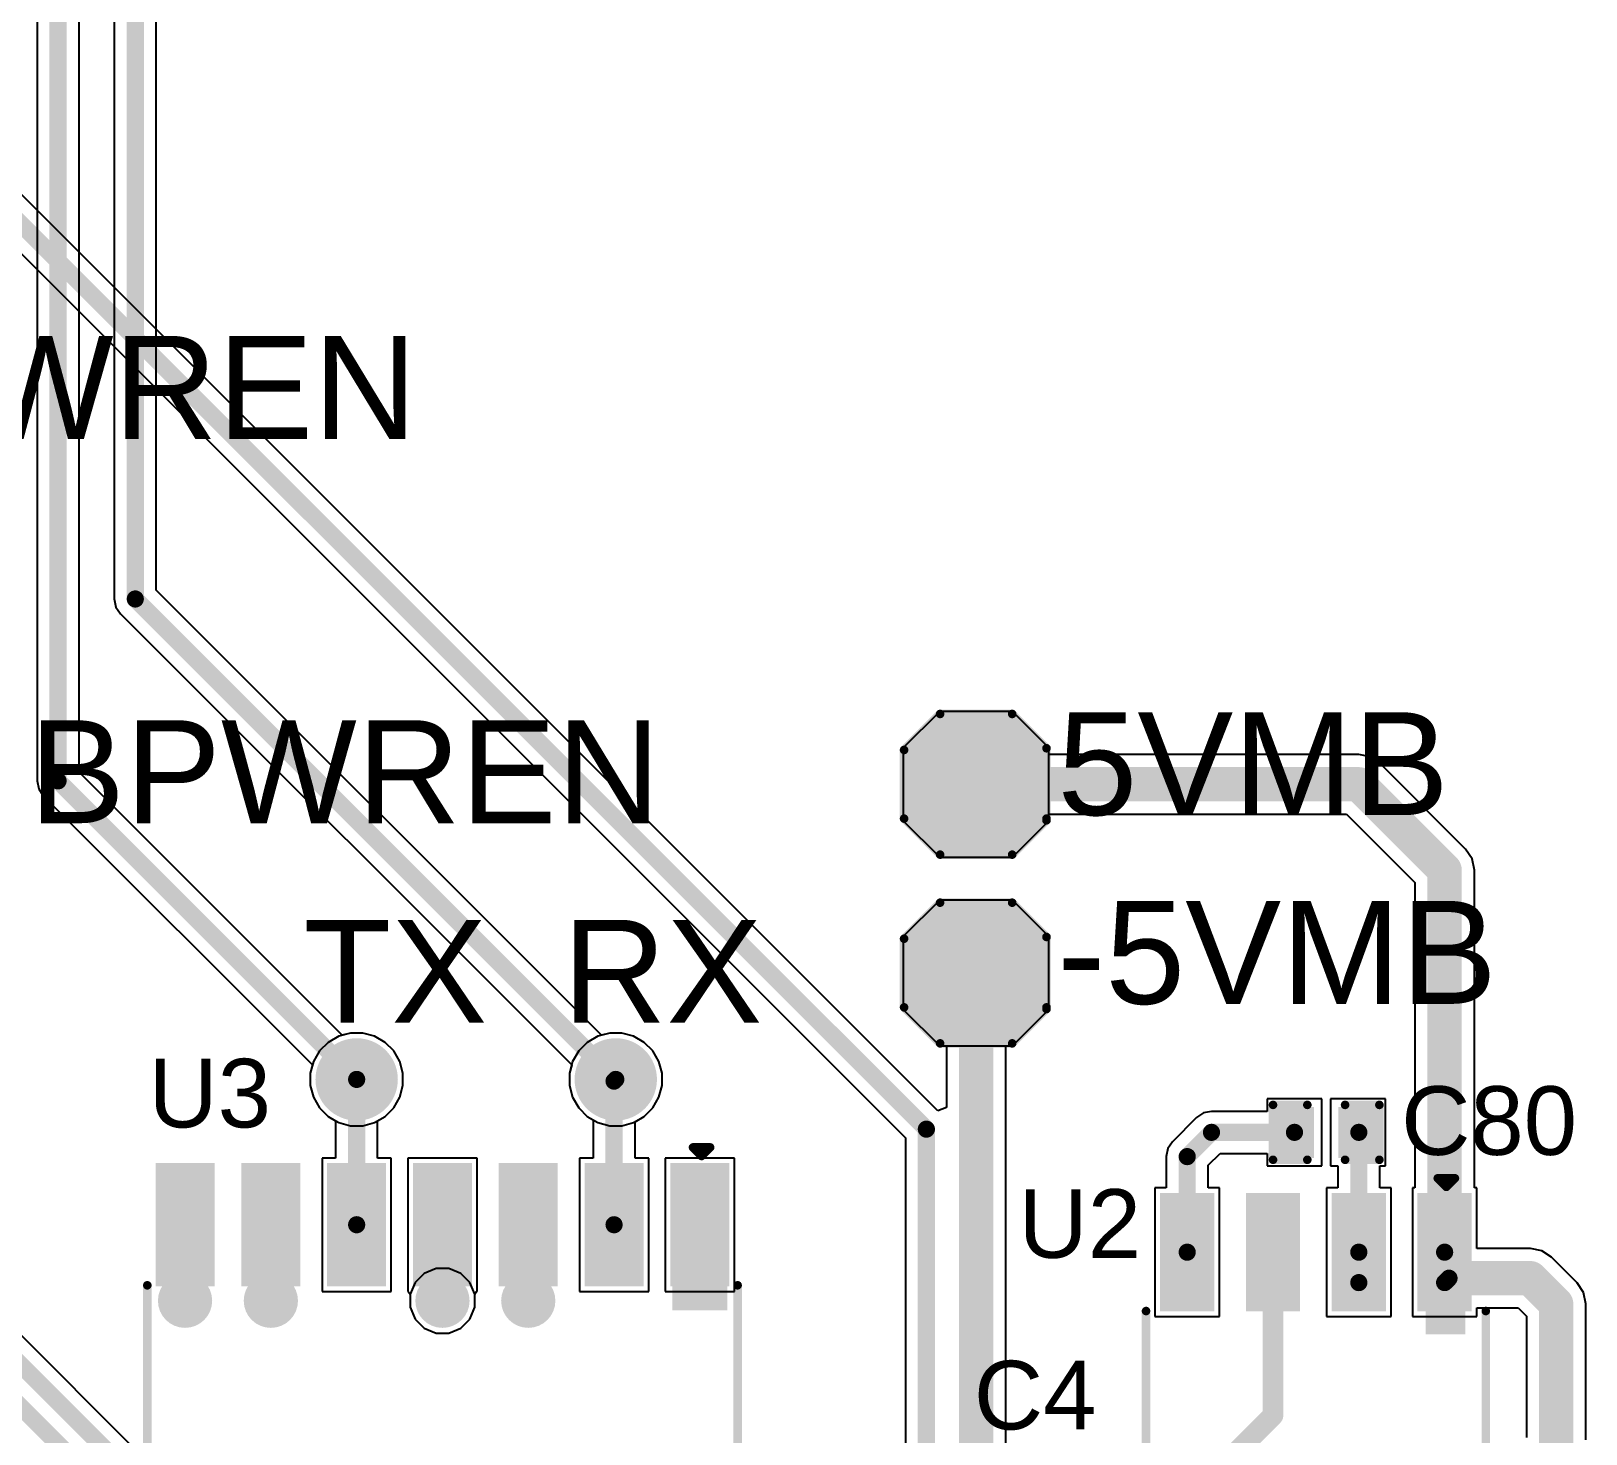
# Model space of a CAD drawing. Header units: millimetres. Extents: x -0.13 to 3.86, y -0.01 to 4.3.
# Drawn here: x 1.789 to 2.695, y 0.781 to 1.599 of the extents above; entities that cross this region are included whole.
import ezdxf

# ---------------------------------------------------------------- set-up
doc = ezdxf.new("R2010")
doc.units = ezdxf.units.MM
doc.header["$MEASUREMENT"] = 0
for name, color, linetype in [('BottomLayer', 5, 'Continuous'), ('BottomSolder', 6, 'Continuous'), ('MultiLayer', 9, 'Continuous'), ('PadHoleLayer', 156, 'Continuous'), ('TopLayer', 1, 'Continuous'), ('TopOverlay', 2, 'Continuous'), ('TopPaste', 8, 'Continuous'), ('TopSolder', 216, 'Continuous'), ('ViaHoleLayer', 16, 'Continuous')]:
    doc.layers.add(name, color=color, linetype=linetype)
doc.styles.add('Arial', font='arial.ttf', dxfattribs={"height": 0.2})

# ---------------------------------------------------------------- blocks, each defined once
blk = doc.blocks.new('T____P______TH_1_8___H_________0_92___78')
at = {"layer": 'BottomLayer'}
h = blk.add_hatch(color=5, dxfattribs=at)
edge = h.paths.add_edge_path()
edge.add_arc((9e-07, 0), 0.02, 0, 360)
at = {"layer": 'BottomSolder'}
h = blk.add_hatch(color=6, dxfattribs=at)
edge = h.paths.add_edge_path()
edge.add_arc((9e-07, 0), 0.024, 0, 360)
at = {"layer": 'MultiLayer'}
h = blk.add_hatch(color=9, dxfattribs=at)
edge = h.paths.add_edge_path()
edge.add_arc((9e-07, 0), 0.02, 0, 360)
at = {"layer": 'PadHoleLayer'}
h = blk.add_hatch(color=156, dxfattribs=at)
edge = h.paths.add_edge_path()
edge.add_arc((9e-07, 0), 0.01, 0, 360)
at = {"layer": 'TopLayer'}
h = blk.add_hatch(color=1, dxfattribs=at)
edge = h.paths.add_edge_path()
edge.add_arc((9e-07, 0), 0.02, 0, 360)
at = {"layer": 'TopSolder'}
h = blk.add_hatch(color=216, dxfattribs=at)
edge = h.paths.add_edge_path()
edge.add_arc((9e-07, 0), 0.024, 0, 360)
blk = doc.blocks.new('T____P______TH_1_8___H_________0_92___79')
at = {"layer": 'BottomLayer'}
h = blk.add_hatch(color=5, dxfattribs=at)
edge = h.paths.add_edge_path()
edge.add_arc((9e-07, 0), 0.02, 0, 360)
at = {"layer": 'BottomSolder'}
h = blk.add_hatch(color=6, dxfattribs=at)
edge = h.paths.add_edge_path()
edge.add_arc((9e-07, 0), 0.024, 0, 360)
at = {"layer": 'MultiLayer'}
h = blk.add_hatch(color=9, dxfattribs=at)
edge = h.paths.add_edge_path()
edge.add_arc((9e-07, 0), 0.02, 0, 360)
at = {"layer": 'PadHoleLayer'}
h = blk.add_hatch(color=156, dxfattribs=at)
edge = h.paths.add_edge_path()
edge.add_arc((9e-07, 0), 0.01, 0, 360)
at = {"layer": 'TopLayer'}
h = blk.add_hatch(color=1, dxfattribs=at)
edge = h.paths.add_edge_path()
edge.add_arc((9e-07, 0), 0.02, 0, 360)
at = {"layer": 'TopSolder'}
h = blk.add_hatch(color=216, dxfattribs=at)
edge = h.paths.add_edge_path()
edge.add_arc((9e-07, 0), 0.024, 0, 360)
blk = doc.blocks.new('T____P______TH_1_8___H_________0_92___113')
at = {"layer": 'BottomLayer'}
blk.add_hatch(color=5, dxfattribs=at).paths.add_polyline_path([(0.017716525, 0.03543215), (-0.017716525, 0.03543215), (-0.03543305, 0.017715625), (-0.03543305, -0.017717425), (-0.017716525, -0.03543395), (0.017716525, -0.03543395), (0.03543305, -0.017717425), (0.03543305, 0.017715625)])
at = {"layer": 'BottomSolder'}
blk.add_hatch(color=6, dxfattribs=at).paths.add_polyline_path([(0.019716525, 0.03943215), (-0.019716525, 0.03943215), (-0.03943305, 0.019715625), (-0.03943305, -0.019717425), (-0.019716525, -0.03943395), (0.019716525, -0.03943395), (0.03943305, -0.019717425), (0.03943305, 0.019715625)])
at = {"layer": 'MultiLayer'}
blk.add_hatch(color=9, dxfattribs=at).paths.add_polyline_path([(0.017716525, 0.03543215), (-0.017716525, 0.03543215), (-0.03543305, 0.017715625), (-0.03543305, -0.017717425), (-0.017716525, -0.03543395), (0.017716525, -0.03543395), (0.03543305, -0.017717425), (0.03543305, 0.017715625)])
at = {"layer": 'PadHoleLayer'}
h = blk.add_hatch(color=156, dxfattribs=at)
edge = h.paths.add_edge_path()
edge.add_arc((0, -9e-07), 0.0181102, 0, 360)
at = {"layer": 'TopLayer'}
blk.add_hatch(color=1, dxfattribs=at).paths.add_polyline_path([(0.017716525, 0.03543215), (-0.017716525, 0.03543215), (-0.03543305, 0.017715625), (-0.03543305, -0.017717425), (-0.017716525, -0.03543395), (0.017716525, -0.03543395), (0.03543305, -0.017717425), (0.03543305, 0.017715625)])
at = {"layer": 'TopSolder'}
blk.add_hatch(color=216, dxfattribs=at).paths.add_polyline_path([(0.019716525, 0.03943215), (-0.019716525, 0.03943215), (-0.03943305, 0.019715625), (-0.03943305, -0.019717425), (-0.019716525, -0.03943395), (0.019716525, -0.03943395), (0.03943305, -0.019717425), (0.03943305, 0.019715625)])
at = {"layer": 'TopOverlay', "const_width": 0.005}
for points in [[(-0.02, 0.0419991), (-0.041, 0.0209991)], [(-0.02, 0.0419991), (0.02, 0.0419991)], [(0.02, 0.0419991), (0.041, 0.0209991)], [(-0.041, 0.0209991), (-0.041, -0.0210009)], [(0.041, 0.0209991), (0.041, -0.0210009)], [(-0.041, -0.0210009), (-0.021, -0.0410009)], [(0.041, -0.0210009), (0.021, -0.0410009)], [(-0.02, -0.0410009), (0.021, -0.0410009)]]:
    blk.add_lwpolyline(points, dxfattribs=at)
at = {"layer": 'TopOverlay', "const_width": 0.0025}
for points in [[(-0.02125, 0.0419991, 1), (-0.01875, 0.0419991, 1)], [(-0.02125, 0.0419991, 1), (-0.01875, 0.0419991, 1)], [(0.01875, 0.0419991, 1), (0.02125, 0.0419991, 1)], [(0.01875, 0.0419991, 1), (0.02125, 0.0419991, 1)], [(-0.04225, 0.0209991, 1), (-0.03975, 0.0209991, 1)], [(-0.04225, 0.0209991, 1), (-0.03975, 0.0209991, 1)], [(0.03975, 0.0209991, 1), (0.04225, 0.0209991, 1)], [(0.03975, 0.0209991, 1), (0.04225, 0.0209991, 1)], [(-0.04225, -0.0210009, 1), (-0.03975, -0.0210009, 1)], [(-0.04225, -0.0210009, 1), (-0.03975, -0.0210009, 1)], [(0.03975, -0.0210009, 1), (0.04225, -0.0210009, 1)], [(0.03975, -0.0210009, 1), (0.04225, -0.0210009, 1)], [(-0.02225, -0.0410009, 1), (-0.01975, -0.0410009, 1)], [(-0.02125, -0.0410009, 1), (-0.01875, -0.0410009, 1)], [(0.01975, -0.0410009, 1), (0.02225, -0.0410009, 1)], [(0.01975, -0.0410009, 1), (0.02225, -0.0410009, 1)]]:
    blk.add_lwpolyline(points, format="xyb", close=True, dxfattribs=at)
blk = doc.blocks.new('SOIC_14_119')
at = {"layer": 'TopLayer'}
for points in [[(-0.13818975, 0.1368119), (-0.13818975, 0.1631899), (-0.07441025, 0.1631899), (-0.07441025, 0.1368119)], [(0.07441025, 0.1368119), (0.07441025, 0.1631899), (0.13818975, 0.1631899), (0.13818975, 0.1368119)], [(-0.13818975, 0.0868119), (-0.13818975, 0.1131899), (-0.07441025, 0.1131899), (-0.07441025, 0.0868119)], [(0.07441025, 0.0868119), (0.07441025, 0.1131899), (0.13818975, 0.1131899), (0.13818975, 0.0868119)], [(-0.13818975, 0.0368119), (-0.13818975, 0.0631899), (-0.07441025, 0.0631899), (-0.07441025, 0.0368119)], [(0.07441025, 0.0368119), (0.07441025, 0.0631899), (0.13818975, 0.0631899), (0.13818975, 0.0368119)], [(-0.13818975, -0.0131881), (-0.13818975, 0.0131899), (-0.07441025, 0.0131899), (-0.07441025, -0.0131881)], [(0.07441025, -0.0131881), (0.07441025, 0.0131899), (0.13818975, 0.0131899), (0.13818975, -0.0131881)], [(-0.13818975, -0.0631881), (-0.13818975, -0.0368101), (-0.07441025, -0.0368101), (-0.07441025, -0.0631881)], [(0.07441025, -0.0631881), (0.07441025, -0.0368101), (0.13818975, -0.0368101), (0.13818975, -0.0631881)], [(-0.13818975, -0.1131881), (-0.13818975, -0.0868101), (-0.07441025, -0.0868101), (-0.07441025, -0.1131881)], [(0.07441025, -0.1131881), (0.07441025, -0.0868101), (0.13818975, -0.0868101), (0.13818975, -0.1131881)], [(-0.13818975, -0.1631881), (-0.13818975, -0.1368101), (-0.07441025, -0.1368101), (-0.07441025, -0.1631881)], [(0.07441025, -0.1631881), (0.07441025, -0.1368101), (0.13818975, -0.1368101), (0.13818975, -0.1631881)]]:
    blk.add_hatch(color=1, dxfattribs=at).paths.add_polyline_path(points)
at = {"layer": 'TopOverlay'}
blk.add_hatch(color=2, dxfattribs=at).paths.add_polyline_path([(-0.0703658, 0.1340009), (-0.0563658, 0.1340009), (-0.0563658, 0.1660009), (-0.0703658, 0.1660009)])
at = {"layer": 'TopPaste'}
for points in [[(-0.13818975, 0.1368119), (-0.13818975, 0.1631899), (-0.07441025, 0.1631899), (-0.07441025, 0.1368119)], [(0.07441025, 0.1368119), (0.07441025, 0.1631899), (0.13818975, 0.1631899), (0.13818975, 0.1368119)], [(-0.13818975, 0.0868119), (-0.13818975, 0.1131899), (-0.07441025, 0.1131899), (-0.07441025, 0.0868119)], [(0.07441025, 0.0868119), (0.07441025, 0.1131899), (0.13818975, 0.1131899), (0.13818975, 0.0868119)], [(-0.13818975, 0.0368119), (-0.13818975, 0.0631899), (-0.07441025, 0.0631899), (-0.07441025, 0.0368119)], [(0.07441025, 0.0368119), (0.07441025, 0.0631899), (0.13818975, 0.0631899), (0.13818975, 0.0368119)], [(-0.13818975, -0.0131881), (-0.13818975, 0.0131899), (-0.07441025, 0.0131899), (-0.07441025, -0.0131881)], [(0.07441025, -0.0131881), (0.07441025, 0.0131899), (0.13818975, 0.0131899), (0.13818975, -0.0131881)], [(-0.13818975, -0.0631881), (-0.13818975, -0.0368101), (-0.07441025, -0.0368101), (-0.07441025, -0.0631881)], [(0.07441025, -0.0631881), (0.07441025, -0.0368101), (0.13818975, -0.0368101), (0.13818975, -0.0631881)], [(-0.13818975, -0.1131881), (-0.13818975, -0.0868101), (-0.07441025, -0.0868101), (-0.07441025, -0.1131881)], [(0.07441025, -0.1131881), (0.07441025, -0.0868101), (0.13818975, -0.0868101), (0.13818975, -0.1131881)], [(-0.13818975, -0.1631881), (-0.13818975, -0.1368101), (-0.07441025, -0.1368101), (-0.07441025, -0.1631881)], [(0.07441025, -0.1631881), (0.07441025, -0.1368101), (0.13818975, -0.1368101), (0.13818975, -0.1631881)]]:
    blk.add_hatch(color=8, dxfattribs=at).paths.add_polyline_path(points)
at = {"layer": 'TopSolder'}
for points in [[(-0.14218975, 0.1328119), (-0.14218975, 0.1671899), (-0.07041025, 0.1671899), (-0.07041025, 0.1328119)], [(0.07041025, 0.1328119), (0.07041025, 0.1671899), (0.14218975, 0.1671899), (0.14218975, 0.1328119)], [(-0.14218975, 0.0828119), (-0.14218975, 0.1171899), (-0.07041025, 0.1171899), (-0.07041025, 0.0828119)], [(0.07041025, 0.0828119), (0.07041025, 0.1171899), (0.14218975, 0.1171899), (0.14218975, 0.0828119)], [(-0.14218975, 0.0328119), (-0.14218975, 0.0671899), (-0.07041025, 0.0671899), (-0.07041025, 0.0328119)], [(0.07041025, 0.0328119), (0.07041025, 0.0671899), (0.14218975, 0.0671899), (0.14218975, 0.0328119)], [(-0.14218975, -0.0171881), (-0.14218975, 0.0171899), (-0.07041025, 0.0171899), (-0.07041025, -0.0171881)], [(0.07041025, -0.0171881), (0.07041025, 0.0171899), (0.14218975, 0.0171899), (0.14218975, -0.0171881)], [(-0.14218975, -0.0671881), (-0.14218975, -0.0328101), (-0.07041025, -0.0328101), (-0.07041025, -0.0671881)], [(0.07041025, -0.0671881), (0.07041025, -0.0328101), (0.14218975, -0.0328101), (0.14218975, -0.0671881)], [(-0.14218975, -0.1171881), (-0.14218975, -0.0828101), (-0.07041025, -0.0828101), (-0.07041025, -0.1171881)], [(0.07041025, -0.1171881), (0.07041025, -0.0828101), (0.14218975, -0.0828101), (0.14218975, -0.1171881)], [(-0.14218975, -0.1671881), (-0.14218975, -0.1328101), (-0.07041025, -0.1328101), (-0.07041025, -0.1671881)], [(0.07041025, -0.1671881), (0.07041025, -0.1328101), (0.14218975, -0.1328101), (0.14218975, -0.1671881)]]:
    blk.add_hatch(color=216, dxfattribs=at).paths.add_polyline_path(points)
at = {"layer": 'TopOverlay', "const_width": 0.005}
for points in [[(0.074, 0.1720009), (-0.071, 0.1720009)], [(-0.15137, 0.1460009), (-0.15137, 0.1560009)], [(-0.14637, 0.1510009), (-0.15137, 0.1560009)], [(-0.15137, 0.1460009), (-0.14637, 0.1510009)], [(0.074, -0.1719991), (-0.071, -0.1719991)]]:
    blk.add_lwpolyline(points, dxfattribs=at)
at = {"layer": 'TopOverlay', "const_width": 0.0025}
for points in [[(-0.07225, 0.1720009, 1), (-0.06975, 0.1720009, 1)], [(0.07275, 0.1720009, 1), (0.07525, 0.1720009, 1)], [(-0.15262, 0.1560009, 1), (-0.15012, 0.1560009, 1)], [(-0.15262, 0.1560009, 1), (-0.15012, 0.1560009, 1)], [(-0.15262, 0.1460009, 1), (-0.15012, 0.1460009, 1)], [(-0.15262, 0.1460009, 1), (-0.15012, 0.1460009, 1)], [(-0.14762, 0.1510009, 1), (-0.14512, 0.1510009, 1)], [(-0.14762, 0.1510009, 1), (-0.14512, 0.1510009, 1)], [(-0.07225, -0.1719991, 1), (-0.06975, -0.1719991, 1)], [(0.07275, -0.1719991, 1), (0.07525, -0.1719991, 1)]]:
    blk.add_lwpolyline(points, format="xyb", close=True, dxfattribs=at)
blk = doc.blocks.new('SOIC_8_0_154___3_90___W______120')
at = {"layer": 'TopLayer'}
for points in [[(-0.1368118, 0.0631899), (-0.1368118, 0.0868119), (-0.0757882, 0.0868119), (-0.0757882, 0.0631899)], [(0.0757882, 0.0631899), (0.0757882, 0.0868119), (0.1368118, 0.0868119), (0.1368118, 0.0631899)], [(-0.1368118, 0.0131899), (-0.1368118, 0.0368119), (-0.0757882, 0.0368119), (-0.0757882, 0.0131899)], [(0.0757882, 0.0131899), (0.0757882, 0.0368119), (0.1368118, 0.0368119), (0.1368118, 0.0131899)], [(-0.1368118, -0.0368101), (-0.1368118, -0.0131881), (-0.0757882, -0.0131881), (-0.0757882, -0.0368101)], [(0.0757882, -0.0368101), (0.0757882, -0.0131881), (0.1368118, -0.0131881), (0.1368118, -0.0368101)], [(-0.1368118, -0.0868101), (-0.1368118, -0.0631881), (-0.0757882, -0.0631881), (-0.0757882, -0.0868101)], [(0.0757882, -0.0868101), (0.0757882, -0.0631881), (0.1368118, -0.0631881), (0.1368118, -0.0868101)]]:
    blk.add_hatch(color=1, dxfattribs=at).paths.add_polyline_path(points)
at = {"layer": 'TopOverlay'}
blk.add_hatch(color=2, dxfattribs=at).paths.add_polyline_path([(-0.072373, 0.0640009), (-0.058373, 0.0640009), (-0.058373, 0.0870009), (-0.072373, 0.0870009)])
at = {"layer": 'TopPaste'}
for points in [[(-0.1368118, 0.0631899), (-0.1368118, 0.0868119), (-0.0757882, 0.0868119), (-0.0757882, 0.0631899)], [(0.0757882, 0.0631899), (0.0757882, 0.0868119), (0.1368118, 0.0868119), (0.1368118, 0.0631899)], [(-0.1368118, 0.0131899), (-0.1368118, 0.0368119), (-0.0757882, 0.0368119), (-0.0757882, 0.0131899)], [(0.0757882, 0.0131899), (0.0757882, 0.0368119), (0.1368118, 0.0368119), (0.1368118, 0.0131899)], [(-0.1368118, -0.0368101), (-0.1368118, -0.0131881), (-0.0757882, -0.0131881), (-0.0757882, -0.0368101)], [(0.0757882, -0.0368101), (0.0757882, -0.0131881), (0.1368118, -0.0131881), (0.1368118, -0.0368101)], [(-0.1368118, -0.0868101), (-0.1368118, -0.0631881), (-0.0757882, -0.0631881), (-0.0757882, -0.0868101)], [(0.0757882, -0.0868101), (0.0757882, -0.0631881), (0.1368118, -0.0631881), (0.1368118, -0.0868101)]]:
    blk.add_hatch(color=8, dxfattribs=at).paths.add_polyline_path(points)
at = {"layer": 'TopSolder'}
for points in [[(-0.1408118, 0.0591899), (-0.1408118, 0.0908119), (-0.0717882, 0.0908119), (-0.0717882, 0.0591899)], [(0.0717882, 0.0591899), (0.0717882, 0.0908119), (0.1408118, 0.0908119), (0.1408118, 0.0591899)], [(-0.1408118, 0.0091899), (-0.1408118, 0.0408119), (-0.0717882, 0.0408119), (-0.0717882, 0.0091899)], [(0.0717882, 0.0091899), (0.0717882, 0.0408119), (0.1408118, 0.0408119), (0.1408118, 0.0091899)], [(-0.1408118, -0.0408101), (-0.1408118, -0.0091881), (-0.0717882, -0.0091881), (-0.0717882, -0.0408101)], [(0.0717882, -0.0408101), (0.0717882, -0.0091881), (0.1408118, -0.0091881), (0.1408118, -0.0408101)], [(-0.1408118, -0.0908101), (-0.1408118, -0.0591881), (-0.0717882, -0.0591881), (-0.0717882, -0.0908101)], [(0.0717882, -0.0908101), (0.0717882, -0.0591881), (0.1408118, -0.0591881), (0.1408118, -0.0908101)]]:
    blk.add_hatch(color=216, dxfattribs=at).paths.add_polyline_path(points)
at = {"layer": 'TopOverlay', "const_width": 0.005}
for points in [[(0.071, 0.0990009), (-0.072, 0.0990009)], [(-0.14437, 0.0760009), (-0.14937, 0.0810009)], [(-0.14937, 0.0710009), (-0.14937, 0.0810009)], [(-0.14937, 0.0710009), (-0.14437, 0.0760009)], [(0.071, -0.0989991), (-0.072, -0.0989991)]]:
    blk.add_lwpolyline(points, dxfattribs=at)
at = {"layer": 'TopOverlay', "const_width": 0.0025}
for points in [[(-0.07325, 0.0990009, 1), (-0.07075, 0.0990009, 1)], [(0.06975, 0.0990009, 1), (0.07225, 0.0990009, 1)], [(-0.15062, 0.0810009, 1), (-0.14812, 0.0810009, 1)], [(-0.15062, 0.0810009, 1), (-0.14812, 0.0810009, 1)], [(-0.15062, 0.0710009, 1), (-0.14812, 0.0710009, 1)], [(-0.15062, 0.0710009, 1), (-0.14812, 0.0710009, 1)], [(-0.14562, 0.0760009, 1), (-0.14312, 0.0760009, 1)], [(-0.14562, 0.0760009, 1), (-0.14312, 0.0760009, 1)], [(-0.07325, -0.0989991, 1), (-0.07075, -0.0989991, 1)], [(0.06975, -0.0989991, 1), (0.07225, -0.0989991, 1)]]:
    blk.add_lwpolyline(points, format="xyb", close=True, dxfattribs=at)
blk = doc.blocks.new('T____P______TH_1_8___H_________0_92___207')
at = {"layer": 'BottomLayer'}
blk.add_hatch(color=5, dxfattribs=at).paths.add_polyline_path([(0.017716525, 0.03543215), (-0.017716525, 0.03543215), (-0.03543305, 0.017715625), (-0.03543305, -0.017717425), (-0.017716525, -0.03543395), (0.017716525, -0.03543395), (0.03543305, -0.017717425), (0.03543305, 0.017715625)])
at = {"layer": 'BottomSolder'}
blk.add_hatch(color=6, dxfattribs=at).paths.add_polyline_path([(0.019716525, 0.03943215), (-0.019716525, 0.03943215), (-0.03943305, 0.019715625), (-0.03943305, -0.019717425), (-0.019716525, -0.03943395), (0.019716525, -0.03943395), (0.03943305, -0.019717425), (0.03943305, 0.019715625)])
at = {"layer": 'MultiLayer'}
blk.add_hatch(color=9, dxfattribs=at).paths.add_polyline_path([(0.017716525, 0.03543215), (-0.017716525, 0.03543215), (-0.03543305, 0.017715625), (-0.03543305, -0.017717425), (-0.017716525, -0.03543395), (0.017716525, -0.03543395), (0.03543305, -0.017717425), (0.03543305, 0.017715625)])
at = {"layer": 'PadHoleLayer'}
h = blk.add_hatch(color=156, dxfattribs=at)
edge = h.paths.add_edge_path()
edge.add_arc((0, -9e-07), 0.0181102, 0, 360)
at = {"layer": 'TopLayer'}
blk.add_hatch(color=1, dxfattribs=at).paths.add_polyline_path([(0.017716525, 0.03543215), (-0.017716525, 0.03543215), (-0.03543305, 0.017715625), (-0.03543305, -0.017717425), (-0.017716525, -0.03543395), (0.017716525, -0.03543395), (0.03543305, -0.017717425), (0.03543305, 0.017715625)])
at = {"layer": 'TopSolder'}
blk.add_hatch(color=216, dxfattribs=at).paths.add_polyline_path([(0.019716525, 0.03943215), (-0.019716525, 0.03943215), (-0.03943305, 0.019715625), (-0.03943305, -0.019717425), (-0.019716525, -0.03943395), (0.019716525, -0.03943395), (0.03943305, -0.019717425), (0.03943305, 0.019715625)])
at = {"layer": 'TopOverlay', "const_width": 0.005}
for points in [[(-0.02, 0.0419991), (-0.041, 0.0209991)], [(-0.02, 0.0419991), (0.02, 0.0419991)], [(0.02, 0.0419991), (0.041, 0.0209991)], [(-0.041, 0.0209991), (-0.041, -0.0210009)], [(0.041, 0.0209991), (0.041, -0.0210009)], [(-0.041, -0.0210009), (-0.021, -0.0410009)], [(0.041, -0.0210009), (0.021, -0.0410009)], [(-0.02, -0.0410009), (0.021, -0.0410009)]]:
    blk.add_lwpolyline(points, dxfattribs=at)
at = {"layer": 'TopOverlay', "const_width": 0.0025}
for points in [[(-0.02125, 0.0419991, 1), (-0.01875, 0.0419991, 1)], [(-0.02125, 0.0419991, 1), (-0.01875, 0.0419991, 1)], [(0.01875, 0.0419991, 1), (0.02125, 0.0419991, 1)], [(0.01875, 0.0419991, 1), (0.02125, 0.0419991, 1)], [(-0.04225, 0.0209991, 1), (-0.03975, 0.0209991, 1)], [(-0.04225, 0.0209991, 1), (-0.03975, 0.0209991, 1)], [(0.03975, 0.0209991, 1), (0.04225, 0.0209991, 1)], [(0.03975, 0.0209991, 1), (0.04225, 0.0209991, 1)], [(-0.04225, -0.0210009, 1), (-0.03975, -0.0210009, 1)], [(-0.04225, -0.0210009, 1), (-0.03975, -0.0210009, 1)], [(0.03975, -0.0210009, 1), (0.04225, -0.0210009, 1)], [(0.03975, -0.0210009, 1), (0.04225, -0.0210009, 1)], [(-0.02225, -0.0410009, 1), (-0.01975, -0.0410009, 1)], [(-0.02125, -0.0410009, 1), (-0.01875, -0.0410009, 1)], [(0.01975, -0.0410009, 1), (0.02225, -0.0410009, 1)], [(0.01975, -0.0410009, 1), (0.02225, -0.0410009, 1)]]:
    blk.add_lwpolyline(points, format="xyb", close=True, dxfattribs=at)
blk = doc.blocks.new('C___0402_216')
at = {"layer": 'TopLayer'}
for points in [[(-0.0275001, -0.0125), (-0.0275001, 0.0125), (-0.0095001, 0.0125), (-0.0095001, -0.0125)], [(0.0094999, -0.0125), (0.0094999, 0.0125), (0.0274999, 0.0125), (0.0274999, -0.0125)]]:
    blk.add_hatch(color=1, dxfattribs=at).paths.add_polyline_path(points)
at = {"layer": 'TopPaste'}
for points in [[(-0.0275001, -0.0125), (-0.0275001, 0.0125), (-0.0095001, 0.0125), (-0.0095001, -0.0125)], [(0.0094999, -0.0125), (0.0094999, 0.0125), (0.0274999, 0.0125), (0.0274999, -0.0125)]]:
    blk.add_hatch(color=8, dxfattribs=at).paths.add_polyline_path(points)
at = {"layer": 'TopSolder'}
for points in [[(-0.0298623, -0.0148622), (-0.0298623, 0.0148622), (-0.0071379, 0.0148622), (-0.0071379, -0.0148622)], [(0.0071377, -0.0148622), (0.0071377, 0.0148622), (0.0298621, 0.0148622), (0.0298621, -0.0148622)]]:
    blk.add_hatch(color=216, dxfattribs=at).paths.add_polyline_path(points)
at = {"layer": 'TopOverlay', "const_width": 0.005}
for points in [[(-0.0310001, 0.016), (-0.0110001, 0.016)], [(-0.0310001, -0.016), (-0.0310001, 0.016)], [(0.0109999, 0.016), (0.0309999, 0.016)], [(0.0309999, -0.016), (0.0309999, 0.016)], [(-0.0310001, -0.016), (-0.0110001, -0.016)], [(0.0109999, -0.016), (0.0309999, -0.016)]]:
    blk.add_lwpolyline(points, dxfattribs=at)
at = {"layer": 'TopOverlay', "const_width": 0.0025}
for points in [[(-0.0322501, 0.016, 1), (-0.0297501, 0.016, 1)], [(-0.0322501, 0.016, 1), (-0.0297501, 0.016, 1)], [(-0.0122501, 0.016, 1), (-0.0097501, 0.016, 1)], [(0.0097499, 0.016, 1), (0.0122499, 0.016, 1)], [(0.0297499, 0.016, 1), (0.0322499, 0.016, 1)], [(0.0297499, 0.016, 1), (0.0322499, 0.016, 1)], [(-0.0322501, -0.016, 1), (-0.0297501, -0.016, 1)], [(-0.0322501, -0.016, 1), (-0.0297501, -0.016, 1)], [(-0.0122501, -0.016, 1), (-0.0097501, -0.016, 1)], [(0.0097499, -0.016, 1), (0.0122499, -0.016, 1)], [(0.0297499, -0.016, 1), (0.0322499, -0.016, 1)], [(0.0297499, -0.016, 1), (0.0322499, -0.016, 1)]]:
    blk.add_lwpolyline(points, format="xyb", close=True, dxfattribs=at)

msp = doc.modelspace()

# ---------------------------------------------------------------- hatches: boundary and pattern name
at = {"layer": 'BottomLayer'}
h = msp.add_hatch(color=5, dxfattribs=at)
edge = h.paths.add_edge_path()
edge.add_arc((1.879, 0.859), 0.011811, 0, 360)
h = msp.add_hatch(color=5, dxfattribs=at)
edge = h.paths.add_edge_path()
edge.add_arc((1.929, 0.859), 0.011811, 0, 360)
h = msp.add_hatch(color=5, dxfattribs=at)
edge = h.paths.add_edge_path()
edge.add_arc((2.029, 0.859), 0.011811, 0, 360)
h = msp.add_hatch(color=5, dxfattribs=at)
edge = h.paths.add_edge_path()
edge.add_arc((2.079, 0.859), 0.011811, 0, 360)
at = {"layer": 'BottomSolder'}
h = msp.add_hatch(color=6, dxfattribs=at)
edge = h.paths.add_edge_path()
edge.add_arc((1.879, 0.859), 0.015811, 0, 360)
h = msp.add_hatch(color=6, dxfattribs=at)
edge = h.paths.add_edge_path()
edge.add_arc((1.929, 0.859), 0.015811, 0, 360)
h = msp.add_hatch(color=6, dxfattribs=at)
edge = h.paths.add_edge_path()
edge.add_arc((2.029, 0.859), 0.015811, 0, 360)
h = msp.add_hatch(color=6, dxfattribs=at)
edge = h.paths.add_edge_path()
edge.add_arc((2.079, 0.859), 0.015811, 0, 360)
at = {"layer": 'TopLayer'}
h = msp.add_hatch(color=1, dxfattribs=at)
edge = h.paths.add_edge_path()
edge.add_arc((1.879, 0.859), 0.011811, 0, 360)
h = msp.add_hatch(color=1, dxfattribs=at)
edge = h.paths.add_edge_path()
edge.add_arc((1.929, 0.859), 0.011811, 0, 360)
h = msp.add_hatch(color=1, dxfattribs=at)
edge = h.paths.add_edge_path()
edge.add_arc((2.029, 0.859), 0.011811, 0, 360)
h = msp.add_hatch(color=1, dxfattribs=at)
edge = h.paths.add_edge_path()
edge.add_arc((2.079, 0.859), 0.011811, 0, 360)
at = {"layer": 'ViaHoleLayer'}
h = msp.add_hatch(color=16, dxfattribs=at)
edge = h.paths.add_edge_path()
edge.add_arc((1.879, 0.859), 0.0059055, 0, 360)
h = msp.add_hatch(color=16, dxfattribs=at)
edge = h.paths.add_edge_path()
edge.add_arc((1.929, 0.859), 0.0059055, 0, 360)
h = msp.add_hatch(color=16, dxfattribs=at)
edge = h.paths.add_edge_path()
edge.add_arc((2.029, 0.859), 0.0059055, 0, 360)
h = msp.add_hatch(color=16, dxfattribs=at)
edge = h.paths.add_edge_path()
edge.add_arc((2.079, 0.859), 0.0059055, 0, 360)

# ---------------------------------------------------------------- linework, layer by layer
at = {"layer": 'BottomLayer'}
for p, q in [((1.7927649, 1.9806323), (1.7927649, 1.1620009)), ((1.8172351, 1.1670688), (1.8172351, 1.9806323)), ((1.8377649, 1.9806323), (1.8377649, 1.2680009)), ((1.8622351, 1.2730688), (1.8622351, 1.9806323)), ((2.1216019, 1.013702), (1.8622351, 1.2730688)), ((1.8377649, 1.2680009), (1.8386962, 1.2633187)), ((1.8386962, 1.2633187), (1.8413485, 1.2593494)), ((1.8413485, 1.2593494), (2.1042989, 0.996399)), ((1.9346524, 0.6875915), (1.4122351, 1.2100088)), ((2.3187844, 1.202433), (2.2975679, 1.1812165)), ((2.3612174, 1.202433), (2.3187844, 1.202433)), ((2.3824339, 1.1812165), (2.3612174, 1.202433)), ((2.2975679, 1.1812165), (2.2975679, 1.1387835)), ((2.3824339, 1.1387835), (2.3824339, 1.1812165)), ((1.7927649, 1.1620009), (1.7936962, 1.1573187)), ((1.9706019, 1.013702), (1.8172351, 1.1670688)), ((1.7936962, 1.1573187), (1.7963485, 1.1533494)), ((1.7963485, 1.1533494), (1.9532989, 0.996399)), ((2.2975679, 1.1387835), (2.3187844, 1.117567)), ((2.3612174, 1.117567), (2.3824339, 1.1387835)), ((2.3187844, 1.117567), (2.3612174, 1.117567)), ((2.3187844, 1.092433), (2.2975679, 1.0712165)), ((2.3612174, 1.092433), (2.3187844, 1.092433)), ((2.3824339, 1.0712165), (2.3612174, 1.092433)), ((2.2975679, 1.0712165), (2.2975679, 1.0287835)), ((2.3824339, 1.0287835), (2.3824339, 1.0712165)), ((2.2975679, 1.0287835), (2.3187844, 1.007567)), ((2.3612174, 1.007567), (2.3824339, 1.0287835)), ((1.9754463, 1.015), (1.9706019, 1.013702)), ((1.9825555, 1.015), (1.9754463, 1.015)), ((1.9894225, 1.01316), (1.9825555, 1.015)), ((2.1264463, 1.015), (2.1216019, 1.013702)), ((2.1335555, 1.015), (2.1264463, 1.015)), ((2.1404225, 1.01316), (2.1335555, 1.015)), ((1.9955793, 1.0096054), (1.9894225, 1.01316)), ((2.0006063, 1.0045784), (1.9955793, 1.0096054)), ((2.1465793, 1.0096054), (2.1404225, 1.01316)), ((2.1516063, 1.0045784), (2.1465793, 1.0096054)), ((2.3187844, 1.007567), (2.3612174, 1.007567)), ((2.0041609, 0.9984216), (2.0006063, 1.0045784)), ((2.0060009, 0.9915546), (2.0041609, 0.9984216)), ((2.1551609, 0.9984216), (2.1516063, 1.0045784)), ((2.1570009, 0.9915546), (2.1551609, 0.9984216)), ((1.9532989, 0.996399), (1.9520009, 0.9915546)), ((1.9520009, 0.9915546), (1.9520009, 0.9844454)), ((2.0060009, 0.9844454), (2.0060009, 0.9915546)), ((2.1042989, 0.996399), (2.1030009, 0.9915546)), ((2.1030009, 0.9915546), (2.1030009, 0.9844454)), ((2.1570009, 0.9844454), (2.1570009, 0.9915546)), ((1.9520009, 0.9844454), (1.9538409, 0.9775784)), ((2.0041609, 0.9775784), (2.0060009, 0.9844454)), ((2.1030009, 0.9844454), (2.1048409, 0.9775784)), ((2.1551609, 0.9775784), (2.1570009, 0.9844454)), ((1.9538409, 0.9775784), (1.9573955, 0.9714216)), ((1.9573955, 0.9714216), (1.9624225, 0.9663946)), ((1.9955793, 0.9663946), (2.0006063, 0.9714216)), ((2.0006063, 0.9714216), (2.0041609, 0.9775784)), ((2.1048409, 0.9775784), (2.1083955, 0.9714216)), ((2.1083955, 0.9714216), (2.1134225, 0.9663946)), ((2.1465793, 0.9663946), (2.1516063, 0.9714216)), ((2.1516063, 0.9714216), (2.1551609, 0.9775784)), ((1.9624225, 0.9663946), (1.9685793, 0.96284)), ((1.9685793, 0.96284), (1.9754463, 0.961)), ((1.9754463, 0.961), (1.9825555, 0.961)), ((1.9825555, 0.961), (1.9894225, 0.96284)), ((1.9894225, 0.96284), (1.9955793, 0.9663946)), ((2.1134225, 0.9663946), (2.1195793, 0.96284)), ((2.1195793, 0.96284), (2.1264463, 0.961)), ((2.1264463, 0.961), (2.1335555, 0.961)), ((2.1335555, 0.961), (2.1404225, 0.96284)), ((2.1404225, 0.96284), (2.1465793, 0.9663946)), ((2.0183444, 0.8749472), (2.0130528, 0.8696556)), ((2.0252583, 0.877811), (2.0183444, 0.8749472)), ((2.0327417, 0.877811), (2.0252583, 0.877811)), ((2.0396556, 0.8749472), (2.0327417, 0.877811)), ((2.0449472, 0.8696556), (2.0396556, 0.8749472)), ((2.0130528, 0.8696556), (2.010189, 0.8627417)), ((2.010189, 0.8627417), (2.010189, 0.8552583)), ((2.047811, 0.8627417), (2.0449472, 0.8696556)), ((2.047811, 0.8552583), (2.047811, 0.8627417)), ((2.010189, 0.8552583), (2.0130528, 0.8483444)), ((2.0449472, 0.8483444), (2.047811, 0.8552583)), ((2.0130528, 0.8483444), (2.0183444, 0.8430528)), ((2.0183444, 0.8430528), (2.0252583, 0.840189)), ((2.0327417, 0.840189), (2.0396556, 0.8430528)), ((2.0396556, 0.8430528), (2.0449472, 0.8483444)), ((2.0252583, 0.840189), (2.0327417, 0.840189))]:
    msp.add_line(p, q, dxfattribs=at)
at = {"layer": 'BottomLayer', "const_width": 0.01}
for points in [[(1.805, 1.1620009), (1.805, 1.995)], [(1.85, 1.2680009), (1.85, 1.99)], [(1.85, 1.2680009), (2.1300009, 0.988)], [(1.3576722, 1.2227635), (1.8760009, 0.7044348)], [(1.4, 1.2049409), (1.9260009, 0.67894)], [(1.805, 1.1620009), (1.9790009, 0.988)]]:
    msp.add_lwpolyline(points, dxfattribs=at)
at = {"layer": 'BottomLayer', "const_width": 0.005}
for points in [[(1.8475, 1.2680009, 1), (1.8525, 1.2680009, 1)], [(1.8475, 1.2680009, 1), (1.8525, 1.2680009, 1)], [(1.8025, 1.1620009, 1), (1.8075, 1.1620009, 1)], [(1.8025, 1.1620009, 1), (1.8075, 1.1620009, 1)], [(1.9765009, 0.988, 1), (1.9815009, 0.988, 1)], [(2.1275009, 0.988, 1), (2.1325009, 0.988, 1)]]:
    msp.add_lwpolyline(points, format="xyb", close=True, dxfattribs=at)
at = {"layer": 'TopLayer'}
for p, q in [((1.3619321, 1.8907649), (2.2987649, 0.9539321)), ((2.3176679, 0.9696351), (1.5457334, 1.7415696)), ((2.3187844, 1.202433), (2.2975679, 1.1812165)), ((2.3612174, 1.202433), (2.3187844, 1.202433)), ((2.3824339, 1.1812165), (2.3612174, 1.202433)), ((2.2975679, 1.1812165), (2.2975679, 1.1387835)), ((2.3824339, 1.177333), (2.3824339, 1.1812165)), ((2.563, 1.177333), (2.3824339, 1.177333)), ((2.5696331, 1.1760136), (2.563, 1.177333)), ((2.5752563, 1.1722563), (2.5696331, 1.1760136)), ((2.6252569, 1.1222556), (2.5752563, 1.1722563)), ((2.3824339, 1.1387835), (2.3824339, 1.142667)), ((2.3824339, 1.142667), (2.5558204, 1.142667)), ((2.5558204, 1.142667), (2.5956679, 1.1028196)), ((2.2975679, 1.1387835), (2.3187844, 1.117567)), ((2.3612174, 1.117567), (2.3824339, 1.1387835)), ((2.3187844, 1.117567), (2.3612174, 1.117567)), ((2.6252572, 1.1222554), (2.6252569, 1.1222556)), ((2.6290146, 1.1166321), (2.6252572, 1.1222554)), ((2.630334, 1.1099991), (2.6290146, 1.1166321)), ((2.6303339, 1.1099986), (2.630334, 1.1099991)), ((2.6303339, 0.9248118), (2.6303339, 1.1099986)), ((2.5956679, 1.1028196), (2.5956679, 0.9248118)), ((2.3187844, 1.092433), (2.2975679, 1.0712165)), ((2.3612174, 1.092433), (2.3187844, 1.092433)), ((2.3824339, 1.0712165), (2.3612174, 1.092433)), ((2.2975679, 1.0712165), (2.2975679, 1.0287835)), ((2.3824339, 1.0287835), (2.3824339, 1.0712165)), ((2.2975679, 1.0287835), (2.3187844, 1.007567)), ((2.3612174, 1.007567), (2.3824339, 1.0287835)), ((1.9754463, 1.015), (1.9685793, 1.01316)), ((1.9825555, 1.015), (1.9754463, 1.015)), ((1.9894225, 1.01316), (1.9825555, 1.015)), ((2.1264463, 1.015), (2.1195793, 1.01316)), ((2.1335555, 1.015), (2.1264463, 1.015)), ((2.1404225, 1.01316), (2.1335555, 1.015)), ((1.9624225, 1.0096054), (1.9573955, 1.0045784)), ((1.9685793, 1.01316), (1.9624225, 1.0096054)), ((1.9955793, 1.0096054), (1.9894225, 1.01316)), ((2.0006063, 1.0045784), (1.9955793, 1.0096054)), ((2.1134225, 1.0096054), (2.1083955, 1.0045784)), ((2.1195793, 1.01316), (2.1134225, 1.0096054)), ((2.1465793, 1.0096054), (2.1404225, 1.01316)), ((2.1516063, 1.0045784), (2.1465793, 1.0096054)), ((2.3187844, 1.007567), (2.3226679, 1.007567)), ((2.3226679, 1.007567), (2.3226679, 0.9717062)), ((2.3573339, 0.7401787), (2.3573339, 1.007567)), ((2.3573339, 1.007567), (2.3612174, 1.007567)), ((1.9538409, 0.9984216), (1.9520009, 0.9915546)), ((1.9573955, 1.0045784), (1.9538409, 0.9984216)), ((2.0041609, 0.9984216), (2.0006063, 1.0045784)), ((2.0060009, 0.9915546), (2.0041609, 0.9984216)), ((2.1048409, 0.9984216), (2.1030009, 0.9915546)), ((2.1083955, 1.0045784), (2.1048409, 0.9984216)), ((2.1551609, 0.9984216), (2.1516063, 1.0045784)), ((2.1570009, 0.9915546), (2.1551609, 0.9984216)), ((1.9520009, 0.9915546), (1.9520009, 0.9844454)), ((2.0060009, 0.9844454), (2.0060009, 0.9915546)), ((2.1030009, 0.9915546), (2.1030009, 0.9844454)), ((2.1570009, 0.9844454), (2.1570009, 0.9915546)), ((1.9520009, 0.9844454), (1.9538409, 0.9775784)), ((2.0041609, 0.9775784), (2.0060009, 0.9844454)), ((2.1030009, 0.9844454), (2.1048409, 0.9775784)), ((2.1551609, 0.9775784), (2.1570009, 0.9844454)), ((1.9538409, 0.9775784), (1.9573955, 0.9714216)), ((1.9573955, 0.9714216), (1.9624225, 0.9663946)), ((1.9955793, 0.9663946), (2.0006063, 0.9714216)), ((2.0006063, 0.9714216), (2.0041609, 0.9775784)), ((2.1048409, 0.9775784), (2.1083955, 0.9714216)), ((2.1083955, 0.9714216), (2.1134225, 0.9663946)), ((2.1465793, 0.9663946), (2.1516063, 0.9714216)), ((2.1516063, 0.9714216), (2.1551609, 0.9775784)), ((2.3226679, 0.9717062), (2.3176679, 0.9696351)), ((2.5415009, 0.97664), (2.5095009, 0.97664)), ((2.5095009, 0.97664), (2.5095009, 0.9693751)), ((2.5415009, 0.93764), (2.5415009, 0.97664)), ((2.5785009, 0.97664), (2.5465009, 0.97664)), ((2.5465009, 0.97664), (2.5465009, 0.93764)), ((2.5785009, 0.93764), (2.5785009, 0.97664)), ((1.9624225, 0.9663946), (1.9667658, 0.963887)), ((1.9667658, 0.963887), (1.9667658, 0.9421897)), ((1.991236, 0.963887), (1.9955793, 0.9663946)), ((1.991236, 0.9421897), (1.991236, 0.963887)), ((2.1134225, 0.9663946), (2.1167658, 0.9644644)), ((2.1167658, 0.9644644), (2.1167658, 0.9421897)), ((2.141236, 0.9633097), (2.1465793, 0.9663946)), ((2.141236, 0.9421897), (2.141236, 0.9633097)), ((2.4684885, 0.9657915), (2.4543494, 0.9516524)), ((2.4724578, 0.9684438), (2.4684885, 0.9657915)), ((2.47714, 0.9693751), (2.4724578, 0.9684438)), ((2.5095009, 0.9693751), (2.47714, 0.9693751)), ((2.2987649, 0.9539321), (2.2987649, 0.7276076)), ((2.4543494, 0.9516524), (2.4516971, 0.9476831)), ((2.4516971, 0.9476831), (2.4507658, 0.9430009)), ((2.4507658, 0.9430009), (2.4507658, 0.9248118)), ((2.475236, 0.937933), (2.4822079, 0.9449049)), ((2.4822079, 0.9449049), (2.5095009, 0.9449049)), ((2.5095009, 0.9449049), (2.5095009, 0.93764)), ((1.9667658, 0.9421897), (1.9588119, 0.9421897)), ((1.9588119, 0.9421897), (1.9588119, 0.8644103)), ((1.9991899, 0.9421897), (1.991236, 0.9421897)), ((1.9991899, 0.8644103), (1.9991899, 0.9421897)), ((2.0491899, 0.9421897), (2.0088119, 0.9421897)), ((2.0088119, 0.9421897), (2.0088119, 0.8644103)), ((2.0491899, 0.8644103), (2.0491899, 0.9421897)), ((2.1167658, 0.9421897), (2.1088119, 0.9421897)), ((2.1088119, 0.9421897), (2.1088119, 0.8644103)), ((2.1491899, 0.9421897), (2.141236, 0.9421897)), ((2.1491899, 0.8644103), (2.1491899, 0.9421897)), ((2.1991899, 0.9421897), (2.1588119, 0.9421897)), ((2.1588119, 0.9421897), (2.1588119, 0.8644103)), ((2.1991899, 0.8644103), (2.1991899, 0.9421897)), ((2.475236, 0.9248118), (2.475236, 0.937933)), ((2.5095009, 0.93764), (2.5415009, 0.93764)), ((2.5465009, 0.93764), (2.5507658, 0.93764)), ((2.5507658, 0.93764), (2.5507658, 0.9248118)), ((2.575236, 0.9248118), (2.575236, 0.93764)), ((2.575236, 0.93764), (2.5785009, 0.93764)), ((2.4507658, 0.9248118), (2.4441899, 0.9248118)), ((2.4441899, 0.9248118), (2.4441899, 0.8497882)), ((2.4818119, 0.9248118), (2.475236, 0.9248118)), ((2.4818119, 0.8497882), (2.4818119, 0.9248118)), ((2.5507658, 0.9248118), (2.5441899, 0.9248118)), ((2.5441899, 0.9248118), (2.5441899, 0.8497882)), ((2.5818119, 0.9248118), (2.575236, 0.9248118)), ((2.5818119, 0.8497882), (2.5818119, 0.9248118)), ((2.5956679, 0.9248118), (2.5941899, 0.9248118)), ((2.5941899, 0.9248118), (2.5941899, 0.8497882)), ((2.6318119, 0.9248118), (2.6303339, 0.9248118)), ((2.6318119, 0.889473), (2.6318119, 0.9248118)), ((2.6630009, 0.889473), (2.6318119, 0.889473)), ((2.669634, 0.8881536), (2.6630009, 0.889473)), ((2.6752572, 0.8843963), (2.669634, 0.8881536)), ((2.6902572, 0.8693963), (2.6752572, 0.8843963)), ((1.9588119, 0.8644103), (1.9991899, 0.8644103)), ((2.0088119, 0.8644103), (2.009074, 0.8644103)), ((2.009074, 0.8644103), (2.010189, 0.8627416)), ((2.010189, 0.8627416), (2.010189, 0.8552583)), ((2.047811, 0.8627416), (2.048926, 0.8644103)), ((2.047811, 0.8552583), (2.047811, 0.8627416)), ((2.048926, 0.8644103), (2.0491899, 0.8644103)), ((2.1088119, 0.8644103), (2.1491899, 0.8644103)), ((2.1588119, 0.8644103), (2.1991899, 0.8644103)), ((2.6940145, 0.8637731), (2.6902572, 0.8693963)), ((2.6953339, 0.85714), (2.6940145, 0.8637731)), ((2.010189, 0.8552583), (2.0130528, 0.8483444)), ((2.0449472, 0.8483444), (2.047811, 0.8552583)), ((2.6318119, 0.8497882), (2.6318119, 0.854807)), ((2.6318119, 0.854807), (2.6558213, 0.854807)), ((2.6558213, 0.854807), (2.6606679, 0.8499604)), ((2.6953339, 0.77801), (2.6953339, 0.85714)), ((2.0130528, 0.8483444), (2.0183444, 0.8430528)), ((2.0183444, 0.8430528), (2.0252583, 0.840189)), ((2.0327417, 0.840189), (2.0396556, 0.8430528)), ((2.0396556, 0.8430528), (2.0449472, 0.8483444)), ((2.4441899, 0.8497882), (2.4818119, 0.8497882)), ((2.5441899, 0.8497882), (2.5818119, 0.8497882)), ((2.5941899, 0.8497882), (2.6318119, 0.8497882)), ((2.6606679, 0.8499604), (2.6606679, 0.779343)), ((2.0252583, 0.840189), (2.0327417, 0.840189))]:
    msp.add_line(p, q, dxfattribs=at)
for points, const_width in [([(1.367, 1.903), (2.311, 0.959)], 0.01), ([(2.3400009, 1.16), (2.563, 1.16)], 0.02), ([(2.563, 1.16), (2.6130009, 1.1099991)], 0.02), ([(2.6130009, 0.8873), (2.6130009, 1.1099991)], 0.02), ([(2.3400009, 0.7329991), (2.3400009, 1.05)], 0.02), ([(1.9790009, 0.9033), (1.9790009, 0.988)], 0.01), ([(2.1290009, 0.987), (2.1300009, 0.988)], 0.01), ([(2.1290009, 0.9033), (2.1290009, 0.987)], 0.01), ([(2.311, 0.4849991), (2.311, 0.959)], 0.01), ([(2.4630009, 0.9430009), (2.47714, 0.95714)], 0.01), ([(2.47714, 0.95714), (2.5255009, 0.95714)], 0.01), ([(2.5630009, 0.8873), (2.5630009, 0.95714)], 0.01), ([(2.4630009, 0.8873), (2.4630009, 0.9430009)], 0.01), ([(1.8790009, 0.8590009), (1.8790009, 0.9033)], 0.012), ([(1.9290009, 0.8590009), (1.9290009, 0.9033)], 0.012), ([(2.0290009, 0.8590009), (2.0290009, 0.9033)], 0.012), ([(2.0790009, 0.8590009), (2.0790009, 0.9033)], 0.012), ([(2.5630009, 0.86958), (2.5630009, 0.8873)], 0.01), ([(2.6130009, 0.86958), (2.6130009, 0.8873)], 0.01), ([(2.6155609, 0.87214), (2.6630009, 0.87214)], 0.02), ([(2.6630009, 0.87214), (2.6780009, 0.85714)], 0.02), ([(2.5130009, 0.79214), (2.5130009, 0.86958)], 0.012), ([(2.6130009, 0.86958), (2.6155609, 0.87214)], 0.01), ([(1.879, 0.859), (1.8790009, 0.8590009)], 0.012), ([(1.929, 0.859), (1.9290009, 0.8590009)], 0.012), ([(2.029, 0.859), (2.0290009, 0.8590009)], 0.012), ([(2.079, 0.859), (2.0790009, 0.8590009)], 0.012), ([(2.6780009, 0.76201), (2.6780009, 0.85714)], 0.02), ([(2.4750669, 0.754206), (2.5130009, 0.79214)], 0.012)]:
    msp.add_lwpolyline(points, dxfattribs=dict(at, const_width=const_width))
for points, const_width in [([(2.3350009, 1.16, 1), (2.3450009, 1.16, 1)], 0.01), ([(2.558, 1.16, 1), (2.568, 1.16, 1)], 0.01), ([(2.558, 1.16, 1), (2.568, 1.16, 1)], 0.01), ([(2.6080009, 1.1099991, 1), (2.6180009, 1.1099991, 1)], 0.01), ([(2.6080009, 1.1099991, 1), (2.6180009, 1.1099991, 1)], 0.01), ([(2.3350009, 1.05, 1), (2.3450009, 1.05, 1)], 0.01), ([(1.9765009, 0.988, 1), (1.9815009, 0.988, 1)], 0.005), ([(2.1265009, 0.987, 1), (2.1315009, 0.987, 1)], 0.005), ([(2.1265009, 0.987, 1), (2.1315009, 0.987, 1)], 0.005), ([(2.1275009, 0.988, 1), (2.1325009, 0.988, 1)], 0.005), ([(2.3085, 0.959, 1), (2.3135, 0.959, 1)], 0.005), ([(2.3085, 0.959, 1), (2.3135, 0.959, 1)], 0.005), ([(2.47464, 0.95714, 1), (2.47964, 0.95714, 1)], 0.005), ([(2.47464, 0.95714, 1), (2.47964, 0.95714, 1)], 0.005), ([(2.5230009, 0.95714, 1), (2.5280009, 0.95714, 1)], 0.005), ([(2.5605009, 0.95714, 1), (2.5655009, 0.95714, 1)], 0.005), ([(2.4605009, 0.9430009, 1), (2.4655009, 0.9430009, 1)], 0.005), ([(2.4605009, 0.9430009, 1), (2.4655009, 0.9430009, 1)], 0.005), ([(1.8760009, 0.9033, 1), (1.8820009, 0.9033, 1)], 0.006), ([(1.9260009, 0.9033, 1), (1.9320009, 0.9033, 1)], 0.006), ([(1.9765009, 0.9033, 1), (1.9815009, 0.9033, 1)], 0.005), ([(2.0260009, 0.9033, 1), (2.0320009, 0.9033, 1)], 0.006), ([(2.0760009, 0.9033, 1), (2.0820009, 0.9033, 1)], 0.006), ([(2.1265009, 0.9033, 1), (2.1315009, 0.9033, 1)], 0.005), ([(2.6080009, 0.8873, 1), (2.6180009, 0.8873, 1)], 0.01), ([(2.4605009, 0.8873, 1), (2.4655009, 0.8873, 1)], 0.005), ([(2.5605009, 0.8873, 1), (2.5655009, 0.8873, 1)], 0.005), ([(2.5605009, 0.8873, 1), (2.5655009, 0.8873, 1)], 0.005), ([(2.6105009, 0.8873, 1), (2.6155009, 0.8873, 1)], 0.005), ([(2.6105609, 0.87214, 1), (2.6205609, 0.87214, 1)], 0.01), ([(2.6580009, 0.87214, 1), (2.6680009, 0.87214, 1)], 0.01), ([(2.6580009, 0.87214, 1), (2.6680009, 0.87214, 1)], 0.01), ([(2.5100009, 0.86958, 1), (2.5160009, 0.86958, 1)], 0.006), ([(2.5605009, 0.86958, 1), (2.5655009, 0.86958, 1)], 0.005), ([(2.6105009, 0.86958, 1), (2.6155009, 0.86958, 1)], 0.005), ([(2.6105009, 0.86958, 1), (2.6155009, 0.86958, 1)], 0.005), ([(2.6130609, 0.87214, 1), (2.6180609, 0.87214, 1)], 0.005), ([(1.876, 0.859, 1), (1.882, 0.859, 1)], 0.006), ([(1.8760009, 0.8590009, 1), (1.8820009, 0.8590009, 1)], 0.006), ([(1.8760009, 0.8590009, 1), (1.8820009, 0.8590009, 1)], 0.006), ([(1.926, 0.859, 1), (1.932, 0.859, 1)], 0.006), ([(1.9260009, 0.8590009, 1), (1.9320009, 0.8590009, 1)], 0.006), ([(1.9260009, 0.8590009, 1), (1.9320009, 0.8590009, 1)], 0.006), ([(2.026, 0.859, 1), (2.032, 0.859, 1)], 0.006), ([(2.0260009, 0.8590009, 1), (2.0320009, 0.8590009, 1)], 0.006), ([(2.0260009, 0.8590009, 1), (2.0320009, 0.8590009, 1)], 0.006), ([(2.076, 0.859, 1), (2.082, 0.859, 1)], 0.006), ([(2.0760009, 0.8590009, 1), (2.0820009, 0.8590009, 1)], 0.006), ([(2.0760009, 0.8590009, 1), (2.0820009, 0.8590009, 1)], 0.006), ([(2.6730009, 0.85714, 1), (2.6830009, 0.85714, 1)], 0.01), ([(2.6730009, 0.85714, 1), (2.6830009, 0.85714, 1)], 0.01), ([(2.5100009, 0.79214, 1), (2.5160009, 0.79214, 1)], 0.006), ([(2.5100009, 0.79214, 1), (2.5160009, 0.79214, 1)], 0.006)]:
    msp.add_lwpolyline(points, format="xyb", close=True, dxfattribs=dict(at, const_width=const_width))

# ---------------------------------------------------------------- block references
for name, p, rotation in [('T____P______TH_1_8___H_________0_92___207', (2.34, 1.16), 90), ('T____P______TH_1_8___H_________0_92___113', (2.34, 1.05), 90), ('SOIC_14_119', (2.029, 0.797), 270), ('SOIC_8_0_154___3_90___W______120', (2.538, 0.781), 270)]:
    msp.add_blockref(name, p, dxfattribs=dict(rotation=rotation))
for name, p in [('T____P______TH_1_8___H_________0_92___78', (1.979, 0.988)), ('T____P______TH_1_8___H_________0_92___79', (2.13, 0.988)), ('C___0402_216', (2.544001, 0.95714))]:
    msp.add_blockref(name, p)

# ---------------------------------------------------------------- texts
at = {"layer": 'TopOverlay', "style": 'Arial'}
for s, height, p in [('PWREN', 0.06, (1.7023259, 1.361325)), ('MBPWREN', 0.06, (1.7183259, 1.137325)), ('5VMB', 0.06, (2.3873259, 1.142027)), ('-5VMB', 0.06, (2.3873259, 1.032027)), ('TX', 0.06, (1.948, 1.021)), ('RX', 0.06, (2.099, 1.021)), ('U3', 0.04, (1.8576775, 0.9600065)), ('C80', 0.04, (2.5876839, 0.9440065)), ('U2', 0.04, (2.3646775, 0.8840065)), ('C4', 0.04, (2.3386775, 0.7840065))]:
    msp.add_text(s, height=height, dxfattribs=at).set_placement(p)

doc.saveas('drawing.dxf')
